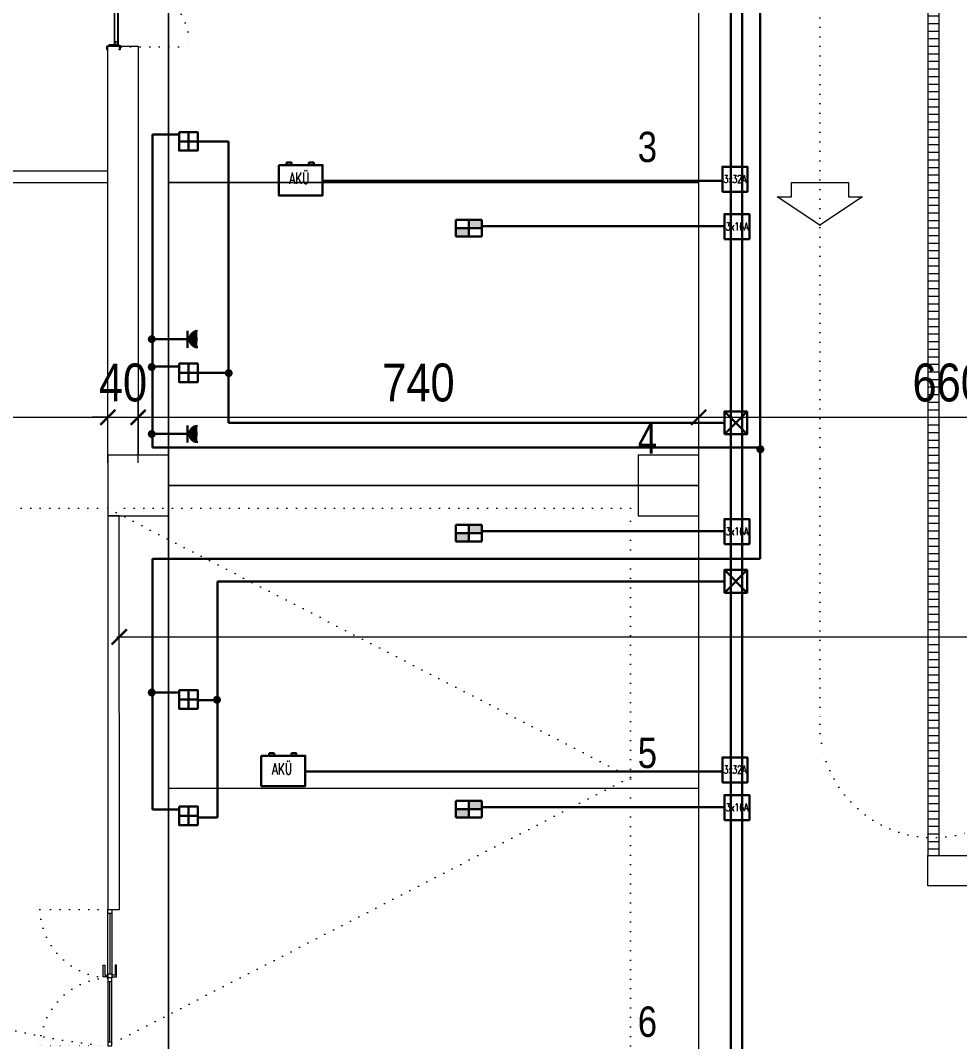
# Model space of a CAD drawing. Header units: metres. Extents: x -13194 to 152406, y -4219 to 19791.
# Drawn here: x 745 to 1984, y 106 to 1454 of the extents above; entities that cross this region are included whole.
import ezdxf
from ezdxf.enums import TextEntityAlignment as Align

# ---------------------------------------------------------------- set-up
doc = ezdxf.new("R2010")
doc.units = ezdxf.units.M
doc.header["$LTSCALE"] = 100
doc.header["$MEASUREMENT"] = 0
doc.linetypes.add('DOT2', pattern=[0.125, 0, -0.125])
doc.linetypes.add('HIDDEN', pattern=[0.375, 0.25, -0.125])
doc.layers.get('0').update_dxf_attribs({"color": 9, "lineweight": 9})
for name, color, linetype, lineweight in [('00', 9, 'Continuous', 9), ('01', 9, 'Continuous', 9), ('05S', 9, 'Continuous', 9), ('06B', 9, 'Continuous', 9), ('06C', 9, 'Continuous', 9), ('06D', 9, 'Continuous', 9), ('09', 9, 'Continuous', 9), ('10', 9, 'Continuous', 9), ('15', 9, 'Continuous', 9), ('20', 9, 'DOT2', 9), ('21', 9, 'Continuous', 9), ('25', 76, 'Continuous', 9), ('E-BUSBAR', 7, 'Continuous', 30), ('E-DUVARA MONTE PRİZ KUTUSU', 7, 'Continuous', 30), ('E-EKİPMAN PANOSU', 7, 'Continuous', 30), ('E-KABLO', 7, 'Continuous', 30), ('E-KOMBİNE ETANŞ PRİZ (2x1 FAZ+4x3 FAZ)', 7, 'Continuous', 30), ('E-LINYE', 7, 'Continuous', 30), ('E-UPS PRİZ', 7, 'Continuous', 30)]:
    doc.layers.add(name, color=color, linetype=linetype, lineweight=lineweight)
doc.styles.add('E-YAZI', font='txttw.shx')
doc.styles.add('MuuM_TEXT-STANDART', font='ARIALN.TTF')
doc.dimstyles.new('MuuM_DIM200', dxfattribs={"dimscale": 20, "dimtxt": 2, "dimasz": 1, "dimexe": 1, "dimexo": 1, "dimgap": 1, "dimtad": 1, "dimdec": 1, "dimrnd": 0.5, "dimdsep": 46, "dimtxsty": 'MuuM_TEXT-STANDART', "dimblk": 'ARCHTICK', "dimcen": 0, "dimdle": 0.15, "dimclrd": 256, "dimclre": 256, "dimclrt": 256, "dimadec": 0, "dimazin": 0, "dimtfac": 5, "dimtdec": 1, "dimtix": 1, "dimtmove": 2, "dimatfit": 3, "dimldrblk": 'DOT', "dimfxl": 3, "dimfxlon": 1, "dimtolj": 1, "dimlwd": -1, "dimlwe": -1, "dimarcsym": 0})

# ---------------------------------------------------------------- blocks, each defined once
blk = doc.blocks.new('E-3X16A BUSBAR CIKIS KUTUSU')
at = {"layer": 'E-BUSBAR', "color": 30}
blk.add_line((-83, 162), (82, 162), dxfattribs=at)
blk.add_line((-83, 162), (82, 162), dxfattribs=at)
at = {"layer": 'E-BUSBAR', "color": 6}
blk.add_lwpolyline([(-166, -168), (164, -168), (164, 162), (-166, 162)], close=True, dxfattribs=at)
at = {"layer": 'E-BUSBAR', "color": 6, "style": 'E-YAZI', "width": 0.7}
blk.add_text('3x16A', height=105, dxfattribs=at).set_placement((0, 0), align=Align.MIDDLE)
blk = doc.blocks.new('100_EKİPMAN PANOSU')
at = {"layer": 'E-EKİPMAN PANOSU', "color": 4}
for p, q in [((-3.07, 3.95), (3.07, 3.95)), ((-3.07, 0), (-3.07, 3.95)), ((0, 3.95), (0, 0)), ((3.07, 3.95), (3.07, 0)), ((-3.07, 1.97), (3.07, 1.97)), ((3.07, 0), (-3.07, 0))]:
    blk.add_line(p, q, dxfattribs=at)
for points in [[(0, 3.95), (3.07, 3.95), (0, 1.97), (3.07, 1.97)], [(-3.07, 1.97), (0, 1.97), (-3.07, 0), (0, 0)]]:
    blk.add_solid(points, dxfattribs=at)
blk = doc.blocks.new('E-3X32A BUSBAR CIKIS KUTUSU')
at = {"layer": 'E-BUSBAR', "color": 2}
blk.add_line((-83, 162), (82, 162), dxfattribs=at)
blk.add_line((-83, 162), (82, 162), dxfattribs=at)
blk.add_lwpolyline([(-166, -168), (164, -168), (164, 162), (-166, 162)], close=True, dxfattribs=at)
at = {"layer": 'E-BUSBAR', "color": 2, "style": 'E-YAZI', "width": 0.7}
blk.add_text('3x32A', height=105, dxfattribs=at).set_placement((0, 0), align=Align.MIDDLE)
blk = doc.blocks.new('E-AKU SARJ VE ENERJI UNITESI')
at = {"layer": 'E-KOMBİNE ETANŞ PRİZ (2x1 FAZ+4x3 FAZ)', "color": 2}
for points in [[(-186, 434), (-122, 434), (-122, 399), (-186, 399)], [(108, 434), (172, 434), (172, 399), (108, 399)], [(-290, 399), (290, 399), (290, 0), (-290, 0)]]:
    blk.add_lwpolyline(points, close=True, dxfattribs=at)
at = {"layer": 'E-KOMBİNE ETANŞ PRİZ (2x1 FAZ+4x3 FAZ)', "color": 2, "style": 'E-YAZI', "width": 0.7}
blk.add_text('AKÜ', height=147, dxfattribs=at).set_placement((-16, 243), align=Align.MIDDLE)
blk = doc.blocks.new('10_DUVARA MONTE PRİZ KUTUSU')
at = {"layer": 'E-DUVARA MONTE PRİZ KUTUSU', "color": 4}
for p, q in [((24.5, 0), (-24.5, 0)), ((0, 24.5), (0, -24.5))]:
    blk.add_line(p, q, dxfattribs=at)
blk.add_lwpolyline([(-24.5, -24.5), (24.5, -24.5), (24.5, 24.5), (-24.5, 24.5)], close=True, dxfattribs=at)
blk = doc.blocks.new('100_UPS PRİZ')
at = {"layer": 'E-UPS PRİZ', "color": 4}
for p, q in [((-1.22, 2.14), (1.28, 2.14)), ((0, 2.4), (0, 0))]:
    blk.add_line(p, q, dxfattribs=at)
at = {"layer": 'E-UPS PRİZ', "color": 4, "const_width": 1.2}
blk.add_lwpolyline([(-0.6, 3.58, 0.97398), (0.6, 3.58, 0.97398)], format="xyb", dxfattribs=at)
at = {"layer": 'E-UPS PRİZ', "color": 4}
blk.add_arc((0, 3.6), 1.2, 180.7551, 0.7551, dxfattribs=at)
blk = doc.blocks.new('BUSBAR ÇIKIŞ')
at = {"layer": 'E-BUSBAR'}
for p, q in [((-15, 30), (15, 0)), ((-15, 0), (15, 30))]:
    blk.add_line(p, q, dxfattribs=at)
at = {"layer": 'E-BUSBAR', "color": 5}
blk.add_line((-7.5, 30), (7.5, 30), dxfattribs=at)
blk.add_line((-7.5, 30), (7.5, 30), dxfattribs=at)
blk.add_lwpolyline([(-15, 0), (15, 0), (15, 30), (-15, 30)], close=True, dxfattribs=at)
blk = doc.blocks.new('p-kolon_80x80')
blk.add_lwpolyline([(-40, -40), (40, -40), (40, 40), (-40, 40)], close=True)
blk = doc.blocks.new('2.bod.sitatik')
at = {"layer": '01'}
blk.add_lwpolyline([(860, -7750), (860, -7210), (900, -7210), (900, -7750)], close=True, dxfattribs=at)
for p in [(900, -7790), (1600, -7790)]:
    blk.add_blockref('p-kolon_80x80', p, dxfattribs=at)
blk = doc.blocks.new('p-işyeri')
at = {"color": 0, "const_width": 2}
blk.add_lwpolyline([(200, 0), (200, 700), (-200, 700), (-200, 0)], close=True, dxfattribs=at)
blk = doc.blocks.new('prf-scr2')
at = {"linetype": 'DOT2', "ltscale": 10}
blk.add_line((0, 0.2), (0, -1.1), dxfattribs=at)
for p, q in [((-0.1, -0.2), (0.1, -0.3)), ((0.1, -0.2), (-0.1, -0.2)), ((0.1, -0.3), (-0.1, -0.3)), ((-0.1, -0.3), (0.1, -0.4)), ((0.1, -0.4), (-0.1, -0.4)), ((0.1, -0.5), (-0.1, -0.4)), ((-0.1, -0.4), (0.1, -0.4)), ((0.1, -0.6), (-0.1, -0.5)), ((-0.1, -0.5), (0.1, -0.5)), ((-0.1, -0.6), (0.1, -0.7)), ((0.1, -0.6), (-0.1, -0.6)), ((-0.1, -0.6), (0.1, -0.6)), ((-0.1, -0.7), (0.1, -0.8)), ((0.1, -0.7), (-0.1, -0.7)), ((-0.1, -0.8), (0.1, -0.8)), ((0.1, -0.8), (-0.1, -0.8)), ((0.1, -0.2), (0, -0.1)), ((0, -0.2), (0.1, -0.2))]:
    blk.add_line(p, q)
blk.add_lwpolyline([(0.2, 0), (-0.2, 0), (-0.2, 0), (-0.1, -0.1), (0.1, -0.1), (0.2, 0), (0.2, 0)], close=True)
for points in [[(0.2, 0), (-0.2, 0)], [(-0.1, -0.1), (-0.1, -0.2), (-0.1, -0.2), (-0.1, -0.2), (-0.1, -0.2), (-0.1, -0.3), (-0.1, -0.3), (-0.1, -0.3), (-0.1, -0.3), (-0.1, -0.4), (-0.1, -0.4), (-0.1, -0.4), (-0.1, -0.4), (-0.1, -0.4), (-0.1, -0.5), (-0.1, -0.5), (-0.1, -0.5), (-0.1, -0.5), (-0.1, -0.5), (-0.1, -0.5), (-0.1, -0.6), (-0.1, -0.6), (-0.1, -0.6), (-0.1, -0.6), (-0.1, -0.6), (-0.1, -0.7), (-0.1, -0.7), (-0.1, -0.7), (-0.1, -0.7), (-0.1, -0.7), (-0.1, -0.8), (-0.1, -0.8), (-0.1, -0.8), (-0.1, -0.8), (0, -0.9), (0, -0.9), (0, -0.9), (0.1, -0.8), (0.1, -0.8), (0.1, -0.7), (0.1, -0.7), (0.1, -0.7), (0.1, -0.7), (0.1, -0.7), (0.1, -0.7), (0.1, -0.6), (0.1, -0.6), (0.1, -0.6), (0.1, -0.6), (0.1, -0.6), (0.1, -0.5), (0.1, -0.5), (0.1, -0.5), (0.1, -0.5), (0.1, -0.4), (0.1, -0.4), (0.1, -0.4), (0.1, -0.4), (0.1, -0.4), (0.1, -0.3), (0.1, -0.3), (0.1, -0.3), (0.1, -0.3), (0.1, -0.3), (0.1, -0.3), (0.1, -0.2), (0.1, -0.2), (0.1, -0.2), (0.1, -0.2), (0.1, -0.2), (0.1, -0.1)]]:
    blk.add_lwpolyline(points)
blk = doc.blocks.new('gr-p-barel kilitli kapı kolu')
at = {"layer": '05S'}
h = blk.add_hatch(color=256, dxfattribs=at)
h.paths.add_polyline_path([(1.3, 0.8), (-1.3, 0.8), (-1.3, 0.7), (1.3, 0.7)])
h.paths.add_polyline_path([(2.75, 0.7), (-2.75, 0.7), (-2.75, 0), (2.75, 0)])
h.paths.add_polyline_path([(-11.7, 4.9), (-11.7, 6.7), (0.9, 6.7), (0.9, 0.8), (-0.9, 0.8), (-0.9, 4.9)])
at = {"flags": 128}
for points in [[(-0.9, 0.8), (-0.9, 4.9), (-11.7, 4.9), (-11.7, 6.7), (0.9, 6.7), (0.9, 0.8)], [(-0.8, 5), (0.8, 6.6)]]:
    blk.add_lwpolyline(points, dxfattribs=at)
blk.add_lwpolyline([(-2.75, 0), (-2.75, 0.7), (2.75, 0.7), (2.75, 0)])
blk.add_lwpolyline([(-1.3, 0.7), (1.3, 0.7), (1.3, 0.8), (-1.3, 0.8)], close=True)
blk = doc.blocks.new('p-de-02')
at = {"layer": '06C'}
blk.add_lwpolyline([(106.3, -16.6, 1), (106.3, -15.8), (104.3, -15.8), (104.3, -16.6), (106.4, -16.6)], format="xyb", dxfattribs=at)
blk.add_arc((106.3, -16.2), 0.5, 233.1301, 126.8699, dxfattribs=at)
at = {"layer": '09'}
for p, q in [((108.1, -16.7), (108.1, -16.6)), ((108.2, -16.7), (108.2, -16.6)), ((108.3, -16.6), (108.3, -16.7)), ((108.4, -16.7), (108.4, -16.6)), ((108.5, -16.6), (108.5, -16.7)), ((108.6, -16.7), (108.6, -16.6)), ((108.7, -16.6), (108.7, -16.7)), ((108.8, -16.6), (108.8, -16.7)), ((109.3, -21.9), (109.3, -21.7)), ((109.4, -21.7), (109.4, -21.9)), ((109.5, -21.9), (109.5, -21.7)), ((109.6, -21.7), (109.6, -21.9)), ((109.7, -21.9), (109.7, -21.7)), ((109.8, -21.7), (109.8, -21.9)), ((109.9, -21.9), (109.9, -21.7)), ((110, -21.9), (110, -21.7))]:
    blk.add_line(p, q, dxfattribs=at)
at = {"layer": '10'}
for points in [[(14.2, -6.8, -0.414214), (14.3, -6.7), (18.7, -6.7, -0.414214), (18.8, -6.8), (18.8, -14.1), (19, -14.1), (19, -6.8, 0.414214), (18.7, -6.5), (14.3, -6.5, 0.414214), (14, -6.8), (14, -7.7, 0.414214), (14.3, -8), (15.4, -8), (15.4, -7.8), (14.3, -7.8, -0.414214), (14.2, -7.7)], [(19, -9.7, -0.414214), (19.3, -9.4), (20.3, -9.4, -0.414214), (20.6, -9.7), (20.6, -16.1, -0.414214), (20.3, -16.4, -0.414214), (20, -16.1), (20, -15.2), (19, -15.2), (19, -24.2, -0.414214), (18.7, -24.5), (14.3, -24.5, -0.414214), (14, -24.2), (14, -23.3, -0.414214), (14.3, -23), (15.4, -23), (15.4, -23.2), (14.3, -23.2, 0.414214), (14.2, -23.3), (14.2, -24.2, 0.414214), (14.3, -24.3), (18.7, -24.3, 0.414214), (18.8, -24.2), (18.8, -15), (20.2, -15), (20.2, -16.1, 0.414214), (20.3, -16.2, 0.414214), (20.4, -16.1), (20.4, -9.7, 0.414214), (20.3, -9.6), (19.3, -9.6, 0.414214), (19.2, -9.7), (19.2, -10.6), (19, -10.6)], [(198.6, -9.7, 0.414214), (198.3, -9.4), (197.3, -9.4, 0.414214), (197, -9.7), (197, -16.1, 0.414214), (197.3, -16.4, 0.414214), (197.6, -16.1), (197.6, -15.2), (198.6, -15.2), (198.6, -24.2, 0.414214), (198.9, -24.5), (203.3, -24.5, 0.414214), (203.6, -24.2), (203.6, -23.3, 0.414214), (203.3, -23), (202.2, -23), (202.2, -23.2), (203.3, -23.2, -0.414214), (203.4, -23.3), (203.4, -24.2, -0.414214), (203.3, -24.3), (198.9, -24.3, -0.414214), (198.8, -24.2), (198.8, -15), (197.4, -15), (197.4, -16.1, -0.414214), (197.3, -16.2, -0.414214), (197.2, -16.1), (197.2, -9.7, -0.414214), (197.3, -9.6), (198.3, -9.6, -0.414214), (198.4, -9.7), (198.4, -10.6), (198.6, -10.6)], [(203.4, -6.8, 0.414214), (203.3, -6.7), (198.9, -6.7, 0.414214), (198.8, -6.8), (198.8, -14.1), (198.6, -14.1), (198.6, -6.8, -0.414214), (198.9, -6.5), (203.3, -6.5, -0.414214), (203.6, -6.8), (203.6, -7.7, -0.414214), (203.3, -8), (202.2, -8), (202.2, -7.8), (203.3, -7.8, 0.414214), (203.4, -7.7)], [(18.4, -25), (19.8, -24.4), (19.8, -21.5), (20, -21.5), (20, -24.5), (18.5, -25.2, -14.796002)], [(199.2, -25), (197.8, -24.4), (197.8, -21.5), (197.6, -21.5), (197.6, -24.5), (199.1, -25.2, 14.796002)]]:
    blk.add_lwpolyline(points, format="xyb", close=True, dxfattribs=at)
for points in [[(108.2, -20.1), (108.2, -18.1), (108.5, -18.1), (108.5, -17), (20.3, -17), (20.3, -18.1), (20.6, -18.1), (20.6, -20.1), (20.3, -20.1), (20.3, -18.3), (20, -18.3), (20, -16.7), (108.8, -16.7), (108.8, -18.3), (108.5, -18.3), (108.5, -20.1)], [(108.2, -18.1), (108.2, -20.1), (108.8, -20.1), (108.8, -21.7), (20, -21.7), (20, -20.1), (20.6, -20.1), (20.6, -18.1), (20.9, -18.1), (20.9, -20.3), (20.3, -20.3), (20.3, -21.4), (108.5, -21.4), (108.5, -20.3), (107.9, -20.3), (107.9, -18.1), (108.2, -18.1)], [(109.9, -20.1), (109.9, -18.1), (109.6, -18.1), (109.6, -17), (197.3, -17), (197.3, -18.1), (197, -18.1), (197, -20.1), (197.3, -20.1), (197.3, -18.3), (197.6, -18.3), (197.6, -16.7), (109.3, -16.7), (109.3, -18.3), (109.6, -18.3), (109.6, -20.1)], [(109.9, -18.1), (109.9, -20.1), (109.3, -20.1), (109.3, -21.7), (197.6, -21.7), (197.6, -20.1), (197, -20.1), (197, -18.1), (196.7, -18.1), (196.7, -20.3), (197.3, -20.3), (197.3, -21.4), (109.6, -21.4), (109.6, -20.3), (110.2, -20.3), (110.2, -18.1), (109.9, -18.1)]]:
    blk.add_lwpolyline(points, dxfattribs=at)
for points in [[(20.9, -17.2), (26.9, -17.2), (26.9, -21.2), (20.9, -21.2)], [(21.2, -17.5), (26.6, -17.5), (26.6, -20.9), (21.2, -20.9)], [(107.9, -17.2), (101.9, -17.2), (101.9, -21.2), (107.9, -21.2)], [(107.6, -17.5), (102.2, -17.5), (102.2, -20.9), (107.6, -20.9)], [(108.1, -22.4), (110, -22.4), (110, -21.9), (108.1, -21.9), (107.5, -21.9), (107.5, -22.4)], [(110, -16.1), (108.1, -16.1), (108.1, -16.6), (110.6, -16.6), (110.6, -16.6), (110.6, -16.1)], [(110.2, -17.2), (116.2, -17.2), (116.2, -21.2), (110.2, -21.2)], [(110.5, -17.5), (115.9, -17.5), (115.9, -20.9), (110.5, -20.9)], [(196.7, -17.2), (192.7, -17.2), (192.7, -21.2), (196.7, -21.2)], [(196.4, -17.5), (193, -17.5), (193, -20.9), (196.4, -20.9)]]:
    blk.add_lwpolyline(points, close=True, dxfattribs=at)
for centre in [(17.8, -25.5), (199.8, -25.5)]:
    blk.add_circle(centre, 0.55, dxfattribs=at)
at = {"layer": '20'}
for p, q in [((17.8, -25.5), (17.8, -116)), ((199.8, -25.5), (199.8, -116))]:
    blk.add_line(p, q, dxfattribs=at)
at = {"layer": '20', "linetype": 'HIDDEN'}
for points in [[(18.6, -24.3), (18.6, -23), (17.1, -23), (17.1, -24.3)], [(18.4, -25), (18.4, -23.2), (17.3, -23.2), (17.3, -25)], [(199, -24.3), (199, -23), (200.5, -23), (200.5, -24.3)], [(199.2, -25), (199.2, -23.2), (200.3, -23.2), (200.3, -25)]]:
    blk.add_lwpolyline(points, dxfattribs=at)
at = {"layer": '20'}
for centre, start, end in [((17.8, -25.5), 270, 2.4057), ((199.8, -25.5), 177.5943, 270)]:
    blk.add_arc(centre, 90.5, start, end, dxfattribs=at)
at = {"layer": '06B', "xscale": -1}
blk.add_blockref('gr-p-barel kilitli kapı kolu', (117.3, -16.7), dxfattribs=at)
at = {"layer": '06B', "rotation": 180}
blk.add_blockref('gr-p-barel kilitli kapı kolu', (117.3, -21.7), dxfattribs=at)
at = {"layer": '10', "xscale": -1, "rotation": 90}
for p in [(20.3, -19.2), (109.6, -19.2)]:
    blk.add_blockref('prf-scr2', p, dxfattribs=at)
at = {"layer": '10', "rotation": 270}
for p in [(108.5, -19.2), (197.3, -19.2)]:
    blk.add_blockref('prf-scr2', p, dxfattribs=at)
blk = doc.blocks.new('p-ızgara')
at = {"layer": '06D'}
h = blk.add_hatch(dxfattribs=at)
h.set_pattern_fill('_USER', color=252, scale=10, angle=180, style=0, pattern_type=0)
h.set_pattern_definition([(180, (-7e-12, -8630), (-1e-15, -10), [])])
h.paths.add_polyline_path([(1942.5, -4975), (1942.5, -8278.5), (1957.5, -8278.5), (1957.5, -4975)])
blk.add_lwpolyline([(1942.5, -4975), (1942.5, -8278.5), (1957.5, -8278.5), (1957.5, -4975)], close=True, dxfattribs=at)
blk = doc.blocks.new('_ArchTick')
at = {"color": 0, "linetype": 'ByBlock', "const_width": 0.15}
blk.add_lwpolyline([(-0.5, -0.5), (0.5, 0.5)], dxfattribs=at)
blk = doc.blocks.new('*D601')
at = {"layer": '25', "transparency": 16777216}
for p, q in [((40, -32440.8), (40, -32360.8)), ((860, -32440.8), (860, -32360.8)), ((37, -32380.8), (863, -32380.8))]:
    blk.add_line(p, q, dxfattribs=at)
at = {"layer": '25', "transparency": 16777216, "xscale": 20, "yscale": 20, "zscale": 20, "rotation": 180}
blk.add_blockref('_ArchTick', (40, -32380.8), dxfattribs=at)
at = {"layer": '25', "transparency": 16777216, "xscale": 20, "yscale": 20, "zscale": 20}
blk.add_blockref('_ArchTick', (860, -32380.8), dxfattribs=at)
at = {"layer": '25', "transparency": 16777216, "insert": (450, -32335.2), "char_height": 50, "attachment_point": 5, "style": 'MuuM_TEXT-STANDART'}
blk.add_mtext('\\A1;820', dxfattribs=at)
blk = doc.blocks.new('_Dot')
at = {"color": 0, "linetype": 'ByBlock', "lineweight": -2}
blk.add_line((-0.5, 0), (-1, 0), dxfattribs=at)
at = {"color": 0, "linetype": 'ByBlock', "const_width": 0.5}
blk.add_lwpolyline([(-0.25, 0, 1), (0.25, 0, 1)], format="xyb", close=True, dxfattribs=at)
blk = doc.blocks.new('*D602')
at = {"layer": '25', "transparency": 16777216}
for p, q in [((860, -32440.8), (860, -32360.8)), ((900, -32440.8), (900, -32360.8)), ((860, -32380.8), (840, -32380.8)), ((860, -32380.8), (900, -32380.8)), ((900, -32380.8), (920, -32380.8))]:
    blk.add_line(p, q, dxfattribs=at)
at = {"layer": '25', "transparency": 16777216, "xscale": 20, "yscale": 20, "zscale": 20}
blk.add_blockref('_ArchTick', (860, -32380.8), dxfattribs=at)
at = {"layer": '25', "transparency": 16777216, "xscale": 20, "yscale": 20, "zscale": 20, "rotation": 180}
blk.add_blockref('_ArchTick', (900, -32380.8), dxfattribs=at)
at = {"layer": '25', "transparency": 16777216, "insert": (880, -32335.2), "char_height": 50, "attachment_point": 5, "style": 'MuuM_TEXT-STANDART'}
blk.add_mtext('\\A1;40', dxfattribs=at)
blk = doc.blocks.new('*D603')
at = {"layer": '25', "transparency": 16777216}
for p, q in [((900, -32440.8), (900, -32360.8)), ((1640, -32440.8), (1640, -32360.8)), ((897, -32380.8), (1643, -32380.8))]:
    blk.add_line(p, q, dxfattribs=at)
at = {"layer": '25', "transparency": 16777216, "xscale": 20, "yscale": 20, "zscale": 20, "rotation": 180}
blk.add_blockref('_ArchTick', (900, -32380.8), dxfattribs=at)
at = {"layer": '25', "transparency": 16777216, "xscale": 20, "yscale": 20, "zscale": 20}
blk.add_blockref('_ArchTick', (1640, -32380.8), dxfattribs=at)
at = {"layer": '25', "transparency": 16777216, "insert": (1270, -32335.2), "char_height": 50, "attachment_point": 5, "style": 'MuuM_TEXT-STANDART'}
blk.add_mtext('\\A1;740', dxfattribs=at)
blk = doc.blocks.new('*D604')
at = {"layer": '25', "transparency": 16777216}
for p, q in [((1640, -32440.8), (1640, -32360.8)), ((2300, -32440.8), (2300, -32360.8)), ((1637, -32380.8), (2303, -32380.8))]:
    blk.add_line(p, q, dxfattribs=at)
at = {"layer": '25', "transparency": 16777216, "xscale": 20, "yscale": 20, "zscale": 20, "rotation": 180}
blk.add_blockref('_ArchTick', (1640, -32380.8), dxfattribs=at)
at = {"layer": '25', "transparency": 16777216, "xscale": 20, "yscale": 20, "zscale": 20}
blk.add_blockref('_ArchTick', (2300, -32380.8), dxfattribs=at)
at = {"layer": '25', "transparency": 16777216, "insert": (1970, -32335.2), "char_height": 50, "attachment_point": 5, "style": 'MuuM_TEXT-STANDART'}
blk.add_mtext('\\A1;660', dxfattribs=at)
blk = doc.blocks.new('*D616')
at = {"layer": '25', "transparency": 16777216}
for p, q in [((875, -32730.8), (875, -32650.8)), ((4425, -32730.8), (4425, -32650.8)), ((872, -32670.8), (4428, -32670.8))]:
    blk.add_line(p, q, dxfattribs=at)
at = {"layer": '25', "transparency": 16777216, "xscale": 20, "yscale": 20, "zscale": 20, "rotation": 180}
blk.add_blockref('_ArchTick', (875, -32670.8), dxfattribs=at)
at = {"layer": '25', "transparency": 16777216, "xscale": 20, "yscale": 20, "zscale": 20}
blk.add_blockref('_ArchTick', (4425, -32670.8), dxfattribs=at)
at = {"layer": '25', "transparency": 16777216, "insert": (2650, -32625.3), "char_height": 50, "attachment_point": 5, "style": 'MuuM_TEXT-STANDART'}
blk.add_mtext('\\A1;3550', dxfattribs=at)
blk = doc.blocks.new('0_arrow1')
at = {"linetype": 'ByBlock', "lineweight": -2}
blk.add_lwpolyline([(15, -22.5), (-15, -22.5), (-15, -15), (-22.5, -15), (0, 0), (22.5, -15), (15, -15)], close=True, dxfattribs=at)
blk.add_point((0, 0))
blk = doc.blocks.new('p-al-01_a')
at = {"layer": '06B'}
for points in [[(-5, -88.6), (-11.2, -88.6), (-11.2, -73.6), (-9.4, -73.6), (-9.4, -86.4), (-9.4, -86.4), (-5, -86.4), (-5, -88.6)], [(0, -88.6), (6.2, -88.6), (6.2, -73.6), (4.4, -73.6), (4.4, -86.4), (4.4, -86.4), (0, -86.4), (0, -88.6)]]:
    blk.add_lwpolyline(points, dxfattribs=at)
at = {"layer": '06D'}
for p, q in [((-5, -86.9), (-5, -5)), ((0, -5), (0, -86.9)), ((-5, -93.1), (-5, -175)), ((0, -175), (0, -93.1))]:
    blk.add_line(p, q, dxfattribs=at)
at = {"layer": '10'}
for points in [[(-5, 0), (0, 0), (0, -5), (-5, -5)], [(-5, -85), (0, -85), (0, -90), (-5, -90)], [(-5, -95), (0, -95), (0, -90), (-5, -90)], [(-5, -180), (0, -180), (0, -175), (-5, -175)]]:
    blk.add_lwpolyline(points, close=True, dxfattribs=at)
at = {"layer": '15'}
for points in [[(-2.5, -5), (-2.5, -85)], [(-2.5, -175), (-2.5, -95)]]:
    blk.add_lwpolyline(points, dxfattribs=at)
at = {"layer": '20'}
for points in [[(-5.3, 0), (-94.9, 0)], [(-5.3, -180), (-94.9, -180)], [(-5, -180), (-94.9, -180)]]:
    blk.add_lwpolyline(points, dxfattribs=at)
for centre, start, end in [((-1.5, 3.4), 182.0745, 267.6937), ((-1.5, -183.4), 92.3063, 177.9255)]:
    blk.add_arc(centre, 93.5, start, end, dxfattribs=at)
blk = doc.blocks.new('2.bod.Mimari')
at = {"layer": '00'}
for points in [[(40, -7375), (40, -7390), (860, -7390), (860, -7375)], [(860, -7830), (860.25, -8350), (875.25, -8350), (875, -7830)]]:
    blk.add_lwpolyline(points, close=True, dxfattribs=at)
at = {"layer": '06D', "linetype": 'DOT2'}
blk.add_lwpolyline([(1800, -4350), (1800, -7755), (1800, -8105)], dxfattribs=at)
for points in [[(1550, -8530), (1550, -7820), (860, -7820), (1550, -8175), (860, -8530, -0.317932), (40, -7820), (860, -7820)], [(1800, -8105, 1), (2100, -8105, 1)]]:
    blk.add_lwpolyline(points, format="xyb", dxfattribs=at)
at = {"layer": '06D'}
blk.add_lwpolyline([(1942.5, -8278.51), (8760, -8278.51), (8760, -8733.51), (8720, -8733.51), (8720, -8318.51), (1942.5, -8318.51), (1942.5, -8278.51)], dxfattribs=at)
blk.add_blockref('p-al-01_a', (865.25, -8350))
blk.add_blockref('p-ızgara', (0, 0), dxfattribs=at)
at = {"layer": '06D', "color": 89, "linetype": 'HIDDEN', "true_color": 0x2e4d23, "rotation": 90}
for p in [(1640, -7190), (1640, -7590), (1640, -7990), (1640, -8390)]:
    blk.add_blockref('p-işyeri', p, dxfattribs=at)
at = {"layer": '06D', "xscale": 2.5, "yscale": 2.5, "zscale": 2.5, "rotation": 180}
blk.add_blockref('0_arrow1', (1800, -7446.25), dxfattribs=at)
at = {"layer": '10', "xscale": -1, "rotation": 90}
blk.add_blockref('p-de-02', (852, -7011.2), dxfattribs=at)
at = {"layer": '21', "style": 'MuuM_TEXT-STANDART'}
for s, p in [('3', (1585, -7375)), ('4', (1585, -7760)), ('5', (1585, -8175)), ('6', (1585, -8530))]:
    blk.add_text(s, height=40, dxfattribs=at).set_placement(p, align=Align.BOTTOM_RIGHT)
at = {"layer": '25'}
for base, p1, p2, picture, middle in [((860, -7699.98), (40.01, -7959.39), (860, -7794.89), '*D601', (450, -7654.45)), ((900, -7699.98), (860, -7959.39), (900, -7889.37), '*D602', (880, -7654.45)), ((1640, -7699.98), (900, -7959.39), (1640, -7889.37), '*D603', (1270, -7654.45)), ((2300, -7699.98), (1640, -7959.4), (2300, -7889.37), '*D604', (1970, -7654.45)), ((4425, -7990), (875, -8249.42), (4425, -8179.39), '*D616', (2650, -7944.47))]:
    dim = blk.add_linear_dim(base=base, p1=p1, p2=p2, dimstyle='MuuM_DIM200', override={"dimtxt": 2.5}, dxfattribs=at)
    dim.commit()
    dim.dimension.update_dxf_attribs({"geometry": picture, "text_midpoint": middle, "insert": (0, 24680.79)})

msp = doc.modelspace()

# ---------------------------------------------------------------- linework, layer by layer
at = {"layer": 'E-BUSBAR', "color": 3}
for p, q in [((1682.5, 117), (1682.5, 3968.1)), ((1682.5, 37), (1682.5, 3968.1)), ((1697.5, 117), (1697.5, 3968.1)), ((1697.5, 37), (1697.5, 3968.1))]:
    msp.add_line(p, q, dxfattribs=at)
at = {"layer": 'E-KABLO', "color": 5}
for p, q in [((975, 1294.3), (1019.5, 1294.3)), ((1019.5, 1294.3), (1019.5, 922.6)), ((978.6, 988.7), (1019.5, 988.7)), ((1673.9, 922.6), (1019.5, 922.6)), ((1004.8, 401.7), (1004.8, 713.3)), ((1672.5, 713.3), (1004.8, 713.3)), ((978.5, 556.4), (1004.8, 556.4)), ((978.5, 401.7), (1004.8, 401.7))]:
    msp.add_line(p, q, dxfattribs=at)
at = {"layer": 'E-KABLO', "color": 6}
for p, q in [((1353.6, 1182.2), (1674.1, 1182.2)), ((1353.6, 779.6), (1674.1, 779.6)), ((1353.6, 415.2), (1674.1, 415.2))]:
    msp.add_line(p, q, dxfattribs=at)
at = {"layer": 'E-KABLO', "color": 4, "const_width": 5.25}
for points in [[(915.4, 1033.1, 1), (920.6, 1033.1, 1)], [(915.4, 996.3, 1), (920.6, 996.3, 1)], [(915.4, 907.9, 1), (920.6, 907.9, 1)], [(1718.8, 887.8, 1), (1724, 887.8, 1)], [(915.4, 566.6, 1), (920.6, 566.6, 1)]]:
    msp.add_lwpolyline(points, format="xyb", close=True, dxfattribs=at)
at = {"layer": 'E-KABLO', "color": 5, "const_width": 5.25}
for points in [[(1017, 988.3, 1), (1022.2, 988.3, 1)], [(1001.5, 557, 1), (1006.7, 557, 1)]]:
    msp.add_lwpolyline(points, format="xyb", close=True, dxfattribs=at)
at = {"layer": 'E-KOMBİNE ETANŞ PRİZ (2x1 FAZ+4x3 FAZ)', "color": 2}
for p, q in [((1671.8, 1242), (1143.7, 1242)), ((1671.8, 462.2), (1120.6, 462.2))]:
    msp.add_line(p, q, dxfattribs=at)
at = {"layer": 'E-LINYE', "color": 4}
for p, q in [((1721.2, 743), (1721.2, 2939.6)), ((918.8, 1303.4), (918.8, 890.2)), ((954.4, 1303.4), (918.8, 1303.4)), ((954.4, 1033.1), (918.8, 1033.1)), ((954.4, 996.9), (918.8, 996.9)), ((954.4, 908), (918.8, 908)), ((918.8, 890.2), (1721.4, 890.2)), ((918.8, 743), (918.8, 412.1)), ((918.8, 743), (1721.2, 743)), ((954.4, 566.6), (918.8, 566.6)), ((954.4, 412.1), (918.8, 412.1))]:
    msp.add_line(p, q, dxfattribs=at)

# ---------------------------------------------------------------- block references
for name in ['2.bod.sitatik', '2.bod.Mimari']:
    msp.add_blockref(name, (0, 8630))
at = {"layer": 'E-BUSBAR', "color": 4, "xscale": 0.1, "yscale": 0.1, "zscale": 0.1}
for name, p in [('E-3X32A BUSBAR CIKIS KUTUSU', (1687.8, 1244.6)), ('E-3X16A BUSBAR CIKIS KUTUSU', (1690.6, 1182)), ('E-3X16A BUSBAR CIKIS KUTUSU', (1690.6, 779.4)), ('E-3X32A BUSBAR CIKIS KUTUSU', (1687.8, 464.8)), ('E-3X16A BUSBAR CIKIS KUTUSU', (1690.6, 415))]:
    msp.add_blockref(name, p, dxfattribs=at)
at = {"layer": 'E-DUVARA MONTE PRİZ KUTUSU', "color": 3, "xscale": -0.5, "yscale": 0.5, "zscale": 0.5, "rotation": 180}
for p in [(966.4, 1294.3), (966.4, 988.7), (966.4, 557.5), (966.4, 403.9)]:
    msp.add_blockref('10_DUVARA MONTE PRİZ KUTUSU', p, dxfattribs=at)
at = {"layer": 'E-EKİPMAN PANOSU', "xscale": 5.600000000000001, "yscale": 5.600000000000001, "zscale": 5.600000000000001}
for p in [(1336.4, 1168.5), (1336.4, 765.9), (1336.4, 401.5)]:
    msp.add_blockref('100_EKİPMAN PANOSU', p, dxfattribs=at)
at = {"layer": 'E-KABLO', "color": 6}
for p in [(1688.9, 907.6), (1688.9, 698.4)]:
    msp.add_blockref('BUSBAR ÇIKIŞ', p, dxfattribs=at)
at = {"layer": 'E-KOMBİNE ETANŞ PRİZ (2x1 FAZ+4x3 FAZ)', "color": 4, "xscale": 0.1, "yscale": 0.1, "zscale": 0.1}
for p in [(1114.6, 1223), (1091.6, 443.1)]:
    msp.add_blockref('E-AKU SARJ VE ENERJI UNITESI', p, dxfattribs=at)
at = {"layer": 'E-UPS PRİZ', "xscale": 9, "yscale": 9, "zscale": 9, "rotation": 270}
for p in [(946.1, 1033.2), (946.1, 908.1)]:
    msp.add_blockref('100_UPS PRİZ', p, dxfattribs=at)

doc.saveas('drawing.dxf')
